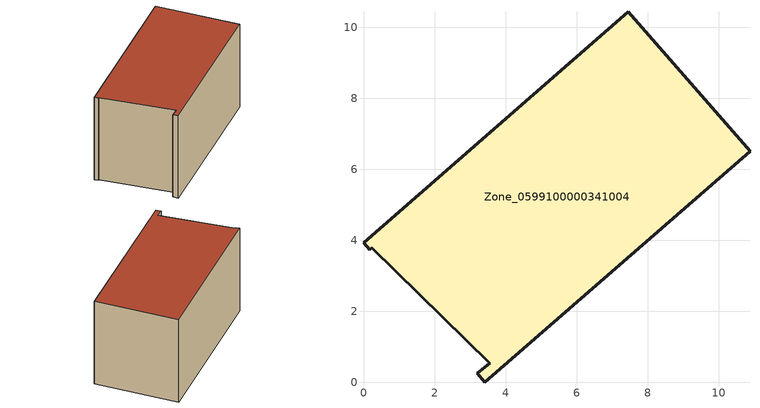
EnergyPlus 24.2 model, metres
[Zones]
Zone_0599100000341004
 floor ground (C_G): 0.17,3.73 0,3.93 7.46,10.44 10.88,6.5 3.42,0 3.2,0.25 3.56,0.53 0.23,3.78 z0
 wall outside (C_F): 0.17,3.73 0.23,3.78 3.56,0.53 3.2,0.25 3.42,0 10.88,6.5 7.46,10.44 0,3.93 0.17,3.73 z0:5.79
 roof outside (C_R): 0,3.93 0.17,3.73 0.23,3.78 3.56,0.53 3.2,0.25 3.42,0 10.88,6.5 7.46,10.44 z5.79
[BUILDING]
Pand.0599100000341004: North Axis=0; Terrain=City; Loads Convergence Tolerance Value=0.04; Temperature Convergence Tolerance Value=0.4; Solar Distribution=FullExterior; Maximum Number of Warmup Days=25; Minimum Number of Warmup Days=1
[Site:Location]
Rotterdam.The.Hague.AP_ZH_NLD Design_Conditions: Latitude=51.96; Longitude=4.45; Time Zone=1; Elevation=-4.5
[SITE:GROUNDTEMPERATURE:BUILDINGSURFACE]
18, 18, 18, 18, 18, 18, 18, 18, 18, 18, 18, 18
[MATERIAL] Thermal Absorptance=0.9; Solar Absorptance=0.7; Visible Absorptance=0.7
Name | Roughness | Thickness | Conductivity | Density | Specific Heat
G.TI.1992-2005 | MediumSmooth | 0.15 | 0.06 | 540 | 1210
F.TI.1992-2005 | Rough | 0.3 | 0.12 | 1920 | 840
R.TI.1992-2005 | MediumRough | 0.2 | 0.08 | 1500 | 1000
[CONSTRUCTION]
C_G: G.TI.1992-2005
C_F: F.TI.1992-2005
C_R: R.TI.1992-2005
[ZONE]
Zone_0599100000341004: Type=1; Multiplier=1; Ceiling Height=Autocalculate; Volume=Autocalculate; Floor Area=autocalculate; Part of Total Floor Area=Yes
[ZONEINFILTRATION:DESIGNFLOWRATE]
Infil_Zone_0599100000341004: Zone or ZoneList or Space or SpaceList=Zone_0599100000341004; Schedule=AlwaysOn; Design Flow Rate Calculation Method=Flow/Area; Flow Rate per Floor Area=0.0015; Constant Term Coefficient=1; Temperature Term Coefficient=0; Velocity Term Coefficient=0; Velocity Squared Term Coefficient=0
[HVACTEMPLATE:ZONE:IDEALLOADSAIRSYSTEM]
Zone_0599100000341004: Maximum Heating Supply Air Temperature=50; Minimum Cooling Supply Air Temperature=13; Maximum Heating Supply Air Humidity Ratio=0.0156; Minimum Cooling Supply Air Humidity Ratio=0.0077; Heating Limit=NoLimit; Cooling Limit=NoLimit; Dehumidification Control Type=ConstantSensibleHeatRatio; Cooling Sensible Heat Ratio=0.7; Dehumidification Setpoint=60; Humidification Control Type=None; Humidification Setpoint=30; Outdoor Air Method=None; Outdoor Air Flow Rate per Person=0.00944; Outdoor Air Flow Rate per Zone Floor Area=0; Outdoor Air Flow Rate per Zone=0; Demand Controlled Ventilation Type=None; Outdoor Air Economizer Type=NoEconomizer; Heat Recovery Type=None; Sensible Heat Recovery Effectiveness=0.7; Latent Heat Recovery Effectiveness=0.65
[ZONECONTROL:THERMOSTAT]
ThermostatControl_Zone_0599100000341004: Zone or ZoneList=Zone_0599100000341004; Control Type Schedule=DualSetpointControlType; Control 1=Thermostat_Zone_0599100000341004; Temperature Difference Between Cutout And Setpoint=0
[THERMOSTATSETPOINT:DUALSETPOINT]
Thermostat_Zone_0599100000341004: Heating Setpoint Temperature Schedule=HeatingSetpoint_Zone_0599100000341004; Cooling Setpoint Temperature Schedule=CoolingSetpoint_Zone_0599100000341004
[SCHEDULE:COMPACT]
HeatingSetpoint_Zone_0599100000341004: Through: 12/31, For: AllDays, Until: 24:00, 21
CoolingSetpoint_Zone_0599100000341004: Through: 12/31, For: AllDays, Until: 24:00, 24
DualSetpointControlType: Through: 12/31, For: AllDays, Until: 24:00, 4
AlwaysOn: Through: 12/31, For: AllDays, Until: 24:00, 1
